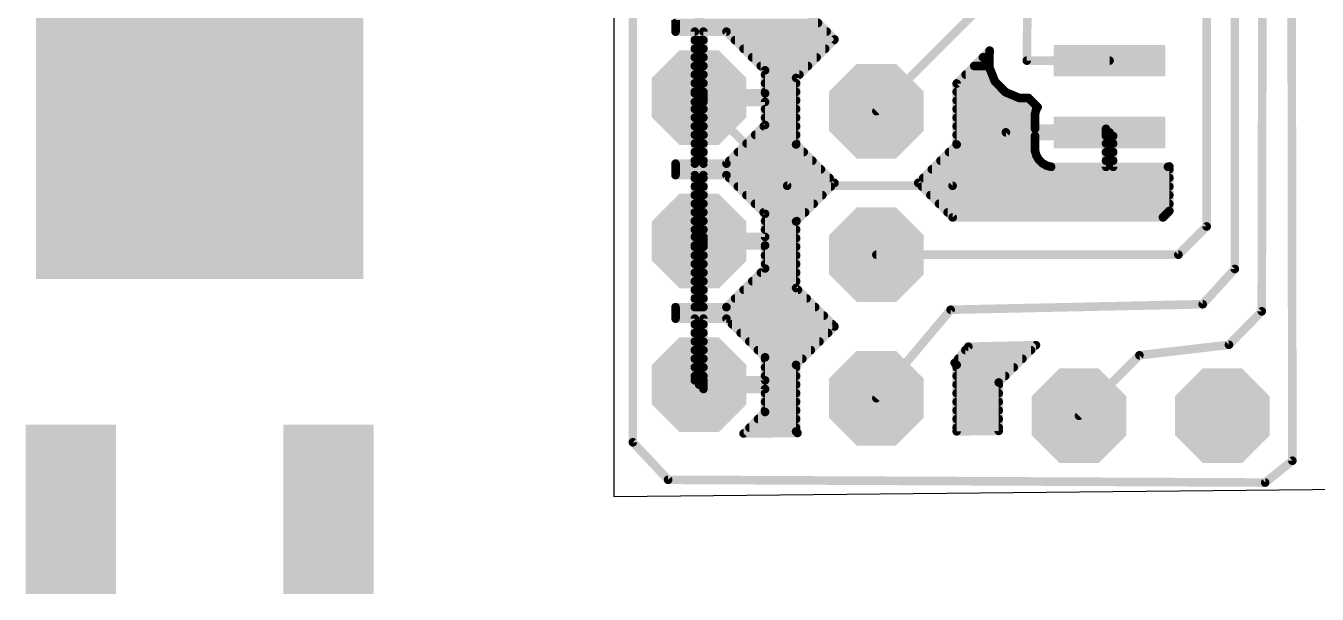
# Model space of a CAD drawing. Extents: x -10.4 to 51.9, y -1.7 to 39.2.
# Drawn here: x -10.42 to 12.46, y -1.73 to 8.33 of the extents above; entities that cross this region are included whole.
import ezdxf

# ---------------------------------------------------------------- set-up
doc = ezdxf.new("R2010")
doc.units = 0
for name, color, linetype in [('1', 14, 'CONTINUOUS'), ('17', 94, 'CONTINUOUS'), ('20', 178, 'CONTINUOUS')]:
    doc.layers.add(name, color=color, linetype=linetype)

# ---------------------------------------------------------------- blocks, each defined once
blk = doc.blocks.new('RECT')
blk.add_solid([(-0.5, -0.5), (0.5, -0.5), (-0.5, 0.5), (0.5, 0.5)])
blk = doc.blocks.new('OCTAGONP')
at = {"const_width": 0.5}
blk.add_lwpolyline([(-0.25, -0.1036), (-0.25, 0.1036), (-0.1036, 0.25), (0.1036, 0.25), (0.25, 0.1036), (0.25, -0.1036), (0.1036, -0.25), (-0.1036, -0.25), (-0.25, -0.1036), (-0.25, 0.1036)], dxfattribs=at)

msp = doc.modelspace()

# ---------------------------------------------------------------- linework, layer by layer
at = {"layer": '1', "const_width": 0.1524}
for points in [[(0.3359, 0.96), (0.3359, 21)], [(11.4769, 3.2778), (11.5, 14.5)], [(12, 13.565), (12.0193, 0.6335)], [(1.51, 7.06), (1.51, 9.6)], [(7.338, 9.6273), (7.3148, 7.715)], [(10.5, 4.78), (10.5, 8.985)], [(11, 4.0279), (11, 9)], [(3.2276, 8.7708), (3.9084, 8.09)], [(4.65, 6.82), (6.5, 8.67)], [(1.0922, 8.2284), (1.0922, 8.4316)], [(1.0922, 8.382), (3.6164, 8.382)], [(1.0922, 8.2296), (3.7688, 8.2296)], [(1.4338, 8.2284), (1.0922, 8.2284)], [(1.4338, 7.1362), (1.4338, 8.2284)], [(1.994, 8.2284), (1.5862, 8.2284)], [(1.5862, 8.2284), (1.5862, 7.1362)], [(2.6784, 7.544), (1.994, 8.2284)], [(1.4338, 8.0772), (1.5862, 8.0772)], [(2.1452, 8.0772), (3.8956, 8.0772)], [(3.9084, 8.09), (3.2276, 7.4092)], [(1.4338, 7.9248), (1.5862, 7.9248)], [(1.4338, 7.7724), (1.5862, 7.7724)], [(2.2976, 7.9248), (3.7432, 7.9248)], [(2.45, 7.7724), (3.5908, 7.7724)], [(6.0724, 7.3085), (6.6565, 7.8926)], [(6.5363, 7.7724), (6.6544, 7.7724)], [(6.6544, 7.7189), (6.6529, 7.5916)], [(6.656, 7.8502), (6.6544, 7.8464)], [(6.6544, 7.8464), (6.6544, 7.7189)], [(6.6565, 7.8926), (6.656, 7.8502)], [(7.3148, 7.715), (8.781, 7.715)], [(1.4338, 7.62), (1.5862, 7.62)], [(2.6024, 7.62), (3.4384, 7.62)], [(2.6784, 7.1362), (2.6784, 7.544)], [(6.3839, 7.62), (6.6532, 7.62)], [(6.6529, 7.5916), (6.6544, 7.5878)], [(6.6544, 7.5878), (6.6544, 7.5836)], [(6.6544, 7.5836), (6.7032, 7.4659)], [(1.4338, 7.4676), (1.5862, 7.4676)], [(1.4338, 7.3152), (1.5862, 7.3152)], [(2.6784, 7.4676), (3.286, 7.4676)], [(2.6784, 7.3152), (3.2276, 7.3152)], [(3.2276, 7.4092), (3.2276, 6.2308)], [(6.0724, 6.2308), (6.0724, 7.3085)], [(6.0791, 7.3152), (6.7807, 7.3152)], [(6.2315, 7.4676), (6.7025, 7.4676)], [(6.7032, 7.4659), (6.7505, 7.3477)], [(6.7505, 7.3477), (6.7534, 7.3447)], [(6.7534, 7.3447), (6.7549, 7.3409)], [(6.7549, 7.3409), (6.845, 7.2509)], [(6.845, 7.2509), (6.934, 7.1597)], [(1.4338, 7.1628), (1.5862, 7.1628)], [(1.5862, 7.1362), (1.4338, 7.1362)], [(1.51, 7.06), (3.07, 5.5)], [(1.51, 4.52), (1.51, 7.06)], [(1.5862, 6.9838), (1.5862, 7.1362)], [(1.5862, 7.1362), (2.6784, 7.1362)], [(2.6784, 7.1628), (3.2276, 7.1628)], [(6.0724, 7.1628), (6.931, 7.1628)], [(6.934, 7.1597), (6.9378, 7.1581)], [(6.9378, 7.1581), (6.9407, 7.1551)], [(6.9407, 7.1551), (7.0583, 7.1064)], [(7.0583, 7.1064), (7.1755, 7.0562)], [(7.1755, 7.0562), (7.1796, 7.0562)], [(7.1796, 7.0562), (7.1834, 7.0546)], [(7.1834, 7.0546), (7.3108, 7.0546)], [(7.3108, 7.0546), (7.3456, 7.0542)], [(7.3456, 7.0542), (7.5066, 6.8932)], [(1.4338, 5.8916), (1.4338, 6.9838)], [(1.4338, 6.9838), (1.5862, 6.9838)], [(1.4338, 6.858), (1.5862, 6.858)], [(1.5862, 7.0104), (3.2276, 7.0104)], [(1.5862, 6.9838), (1.5862, 5.8916)], [(2.6784, 6.9838), (1.5862, 6.9838)], [(2.6784, 6.576), (2.6784, 6.9838)], [(2.6784, 6.858), (3.2276, 6.858)], [(6.0724, 7.0104), (7.3894, 7.0104)], [(6.0724, 6.858), (7.4863, 6.858)], [(7.4827, 6.8519), (7.4602, 6.7679)], [(7.5066, 6.8932), (7.4827, 6.8519)], [(1.4338, 6.7056), (1.5862, 6.7056)], [(1.994, 5.8916), (2.6784, 6.576)], [(2.6784, 6.7056), (3.2276, 6.7056)], [(6.0724, 6.7056), (7.4602, 6.7056)], [(7.4602, 6.7679), (7.4602, 6.5085)], [(1.4338, 6.5532), (1.5862, 6.5532)], [(1.4338, 6.4008), (1.5862, 6.4008)], [(2.5032, 6.4008), (3.2276, 6.4008)], [(2.6556, 6.5532), (3.2276, 6.5532)], [(6, 5.5), (6.945, 6.445)], [(6.0724, 6.5532), (7.4602, 6.5532)], [(6.0724, 6.4008), (8.7175, 6.4008)], [(6.945, 6.445), (8.781, 6.445)], [(7.4602, 6.5085), (8.7175, 6.5085)], [(8.7175, 6.3815), (7.4602, 6.3815)], [(7.4602, 6.3815), (7.4602, 6.1221)], [(8.7175, 6.5085), (8.7175, 6.3815)], [(8.7175, 5.8354), (8.7175, 6.3815)], [(8.7175, 6.3815), (8.8445, 6.3815)], [(8.8445, 6.3815), (8.8445, 5.8354)], [(1.4338, 6.2484), (1.5862, 6.2484)], [(2.3508, 6.2484), (3.2276, 6.2484)], [(3.2276, 6.2308), (3.9084, 5.55)], [(5.3916, 5.55), (6.0724, 6.2308)], [(6.0724, 6.2484), (7.4602, 6.2484)], [(7.4602, 6.1221), (7.4827, 6.0381)], [(8.7175, 6.2484), (8.8445, 6.2484)], [(1.0922, 5.6884), (1.0922, 5.8916)], [(1.0922, 5.8916), (1.4338, 5.8916)], [(1.4338, 6.096), (1.5862, 6.096)], [(1.4338, 5.9436), (1.5862, 5.9436)], [(1.5862, 5.8916), (1.994, 5.8916)], [(2.046, 5.9436), (3.5148, 5.9436)], [(2.1984, 6.096), (3.3624, 6.096)], [(5.7852, 5.9436), (7.5454, 5.9436)], [(5.9376, 6.096), (7.4672, 6.096)], [(7.4827, 6.0381), (7.5262, 5.9629)], [(7.5262, 5.9629), (7.5877, 5.9014)], [(7.5877, 5.9014), (7.6629, 5.8579)], [(8.7175, 6.096), (8.8445, 6.096)], [(8.7175, 5.9436), (8.8445, 5.9436)], [(1.0922, 5.7912), (3.6672, 5.7912)], [(1.4338, 5.6884), (1.0922, 5.6884)], [(1.4338, 4.5962), (1.4338, 5.6884)], [(1.994, 5.6884), (1.5862, 5.6884)], [(1.5862, 5.6884), (1.5862, 4.5962)], [(2.6784, 5.004), (1.994, 5.6884)], [(5.6328, 5.7912), (9.8396, 5.7912)], [(7.6629, 5.8579), (7.7469, 5.8354)], [(7.7469, 5.8354), (8.7175, 5.8354)], [(8.8445, 5.8354), (9.8151, 5.8354)], [(9.8151, 5.8354), (9.8396, 5.842)], [(9.8396, 5.842), (9.8396, 5.0535)], [(1.4338, 5.6388), (1.5862, 5.6388)], [(1.4338, 5.4864), (1.5862, 5.4864)], [(2.0436, 5.6388), (3.8196, 5.6388)], [(2.196, 5.4864), (3.8448, 5.4864)], [(3.07, 5.5), (6, 5.5)], [(3.9084, 5.55), (3.2276, 4.8692)], [(6.0012, 4.9404), (5.3916, 5.55)], [(5.4552, 5.4864), (9.8396, 5.4864)], [(5.4804, 5.6388), (9.8396, 5.6388)], [(1.4338, 5.334), (1.5862, 5.334)], [(2.3484, 5.334), (3.6924, 5.334)], [(5.6076, 5.334), (9.8396, 5.334)], [(1.4338, 5.1816), (1.5862, 5.1816)], [(1.4338, 5.0292), (1.5862, 5.0292)], [(2.5008, 5.1816), (3.54, 5.1816)], [(2.6532, 5.0292), (3.3876, 5.0292)], [(2.6784, 4.5962), (2.6784, 5.004)], [(5.76, 5.1816), (9.8396, 5.1816)], [(5.9124, 5.0292), (9.8153, 5.0292)], [(9.8396, 5.0535), (9.7265, 4.9404)], [(1.4338, 4.8768), (1.5862, 4.8768)], [(2.6784, 4.8768), (3.2352, 4.8768)], [(3.2276, 4.8692), (3.2276, 3.6908)], [(9.7265, 4.9404), (6.0012, 4.9404)], [(10, 4.28), (10.5, 4.78)], [(1.4338, 4.7244), (1.5862, 4.7244)], [(1.5862, 4.5962), (1.4338, 4.5962)], [(1.51, 4.52), (1.51, 1.98)], [(1.5862, 4.4438), (1.5862, 4.5962)], [(1.5862, 4.5962), (2.6784, 4.5962)], [(1.5862, 4.572), (3.2276, 4.572)], [(2.6784, 4.7244), (3.2276, 4.7244)], [(1.4338, 3.3516), (1.4338, 4.4438)], [(1.4338, 4.4438), (1.5862, 4.4438)], [(1.4338, 4.4196), (1.5862, 4.4196)], [(1.5862, 4.4438), (1.5862, 3.3516)], [(2.6784, 4.4438), (1.5862, 4.4438)], [(2.6784, 4.036), (2.6784, 4.4438)], [(2.6784, 4.4196), (3.2276, 4.4196)], [(4.65, 4.28), (10, 4.28)], [(1.4338, 4.2672), (1.5862, 4.2672)], [(1.4338, 4.1148), (1.5862, 4.1148)], [(2.6784, 4.2672), (3.2276, 4.2672)], [(2.6784, 4.1148), (3.2276, 4.1148)], [(1.4338, 3.9624), (1.5862, 3.9624)], [(1.994, 3.3516), (2.6784, 4.036)], [(2.6048, 3.9624), (3.2276, 3.9624)], [(10.4305, 3.4029), (11, 4.0279)], [(1.4338, 3.81), (1.5862, 3.81)], [(1.4338, 3.6576), (1.5862, 3.6576)], [(2.3, 3.6576), (3.2608, 3.6576)], [(2.4524, 3.81), (3.2276, 3.81)], [(3.2276, 3.6908), (3.9084, 3.01)], [(1.4338, 3.5052), (1.5862, 3.5052)], [(2.1476, 3.5052), (3.4132, 3.5052)], [(5.9656, 3.3056), (10.4305, 3.4029)], [(1.0922, 3.1484), (1.0922, 3.3516)], [(1.0922, 3.3516), (1.4338, 3.3516)], [(1.0922, 3.2004), (3.718, 3.2004)], [(1.4338, 3.1484), (1.0922, 3.1484)], [(1.4338, 3.3528), (1.5862, 3.3528)], [(1.4338, 2.0562), (1.4338, 3.1484)], [(1.5862, 3.3516), (1.994, 3.3516)], [(1.994, 3.1484), (1.5862, 3.1484)], [(1.5862, 3.1484), (1.5862, 2.0562)], [(2.6784, 2.464), (1.994, 3.1484)], [(1.9952, 3.3528), (3.5656, 3.3528)], [(4.65, 1.74), (5.9656, 3.3056)], [(10.8958, 2.6852), (11.4769, 3.2778)], [(1.4338, 3.048), (1.5862, 3.048)], [(2.0944, 3.048), (3.8704, 3.048)], [(3.9084, 3.01), (3.2276, 2.3292)], [(1.4338, 2.8956), (1.5862, 2.8956)], [(1.4338, 2.7432), (1.5862, 2.7432)], [(2.2468, 2.8956), (3.794, 2.8956)], [(2.3992, 2.7432), (3.6416, 2.7432)], [(6.2788, 2.6519), (7.4764, 2.678)], [(7.4764, 2.678), (6.8176, 2.0192)], [(9.31, 2.5), (10.8958, 2.6852)], [(1.4338, 2.5908), (1.5862, 2.5908)], [(2.5516, 2.5908), (3.4892, 2.5908)], [(2.6784, 2.0562), (2.6784, 2.464)], [(6.0372, 2.3643), (6.2788, 2.6519)], [(6.2275, 2.5908), (7.3892, 2.5908)], [(8.24, 1.43), (9.31, 2.5)], [(1.4338, 2.4384), (1.5862, 2.4384)], [(1.4338, 2.286), (1.5862, 2.286)], [(2.6784, 2.4384), (3.3368, 2.4384)], [(2.6784, 2.286), (3.2276, 2.286)], [(3.2276, 2.3292), (3.2276, 1.1508)], [(6.0724, 2.3292), (6.0372, 2.3643)], [(6.0724, 1.1537), (6.0724, 2.3292)], [(6.0724, 2.286), (7.0844, 2.286)], [(6.0994, 2.4384), (7.2368, 2.4384)], [(1.4338, 2.1336), (1.5862, 2.1336)], [(1.5862, 2.0562), (1.4338, 2.0562)], [(1.5862, 1.9038), (1.5862, 2.0562)], [(1.5862, 2.0562), (2.6784, 2.0562)], [(2.6784, 2.1336), (3.2276, 2.1336)], [(6.0724, 2.1336), (6.932, 2.1336)], [(6.8176, 2.0192), (6.8176, 1.1613)], [(1.5862, 1.9812), (3.2276, 1.9812)], [(2.6784, 1.9038), (1.5862, 1.9038)], [(2.6784, 1.496), (2.6784, 1.9038)], [(2.6784, 1.8288), (3.2276, 1.8288)], [(6.0724, 1.9812), (6.8176, 1.9812)], [(6.0724, 1.8288), (6.8176, 1.8288)], [(2.6784, 1.6764), (3.2276, 1.6764)], [(6.0724, 1.6764), (6.8176, 1.6764)], [(2.2979, 1.1155), (2.6784, 1.496)], [(2.554, 1.3716), (3.2276, 1.3716)], [(2.6784, 1.524), (3.2276, 1.524)], [(6.0724, 1.524), (6.8176, 1.524)], [(6.0724, 1.3716), (6.8176, 1.3716)], [(3.2532, 1.1252), (2.2979, 1.1155)], [(2.4016, 1.2192), (3.2276, 1.2192)], [(3.2276, 1.1508), (3.2532, 1.1252)], [(6.0724, 1.2192), (6.8176, 1.2192)], [(6.8176, 1.1613), (6.0724, 1.1537)], [(0.9609, 0.2959), (0.3359, 0.96)], [(12.0193, 0.6335), (11.5375, 0.247)], [(11.5375, 0.247), (0.9609, 0.2959)]]:
    msp.add_lwpolyline(points, dxfattribs=at)
at = {"layer": '1', "const_width": 0.0762}
for points in [[(1.0922, 8.4201, 1), (1.0922, 8.3439)], [(1.0922, 8.2677, 1), (1.0922, 8.1915)], [(1.0922, 8.2665, 1), (1.0922, 8.1903)], [(1.0541, 8.2284, 1), (1.1303, 8.2284)], [(1.4719, 8.2284, 1), (1.3957, 8.2284)], [(1.4338, 8.1903, 1), (1.4338, 8.2665)], [(1.5862, 8.2665, 1), (1.5862, 8.1903)], [(1.6243, 8.2284, 1), (1.5481, 8.2284)], [(2.0209, 8.2553, 1), (1.967, 8.2015)], [(1.994, 8.1903, 1), (1.994, 8.2665)], [(3.6164, 8.3439, 1), (3.6164, 8.4201)], [(3.7688, 8.1915, 1), (3.7688, 8.2677)], [(1.4338, 8.1153, 1), (1.4338, 8.0391)], [(1.5862, 8.0391, 1), (1.5862, 8.1153)], [(2.1452, 8.1153, 1), (2.1452, 8.0391)], [(3.9354, 8.0631, 1), (3.8815, 8.1169)], [(3.8815, 8.0631, 1), (3.9354, 8.1169)], [(3.8956, 8.0391, 1), (3.8956, 8.1153)], [(1.4338, 7.9629, 1), (1.4338, 7.8867)], [(1.4338, 7.8105, 1), (1.4338, 7.7343)], [(1.5862, 7.8867, 1), (1.5862, 7.9629)], [(1.5862, 7.7343, 1), (1.5862, 7.8105)], [(2.2976, 7.9629, 1), (2.2976, 7.8867)], [(2.45, 7.8105, 1), (2.45, 7.7343)], [(3.5908, 7.7343, 1), (3.5908, 7.8105)], [(3.7432, 7.8867, 1), (3.7432, 7.9629)], [(6.5363, 7.8105, 1), (6.5363, 7.7343)], [(6.6925, 7.8464, 1), (6.6163, 7.8464)], [(6.6192, 7.861, 1), (6.6896, 7.8318)], [(6.6925, 7.7185, 1), (6.6163, 7.7194)], [(6.6179, 7.8507, 1), (6.6941, 7.8497)], [(6.6946, 7.8921, 1), (6.6184, 7.893)], [(6.6912, 7.8356, 1), (6.6208, 7.8648)], [(6.6835, 7.8656, 1), (6.6296, 7.9195)], [(6.6544, 7.7343, 1), (6.6544, 7.8105)], [(7.3148, 7.7531, 1), (7.3148, 7.6769)], [(8.781, 7.6769, 1), (8.781, 7.7531)], [(1.4338, 7.6581, 1), (1.4338, 7.5819)], [(1.5862, 7.5819, 1), (1.5862, 7.6581)], [(2.6024, 7.6581, 1), (2.6024, 7.5819)], [(2.7165, 7.544, 1), (2.6403, 7.544)], [(2.6515, 7.517, 1), (2.7053, 7.5709)], [(3.4384, 7.5819, 1), (3.4384, 7.6581)], [(6.3839, 7.6581, 1), (6.3839, 7.5819)], [(6.6882, 7.6058, 1), (6.6175, 7.5775)], [(6.6148, 7.5921, 1), (6.691, 7.5912)], [(6.6163, 7.7189, 1), (6.6925, 7.7189)], [(6.6925, 7.5878, 1), (6.6163, 7.5878)], [(6.6896, 7.5982, 1), (6.6192, 7.5691)], [(6.6163, 7.5836, 1), (6.6925, 7.5836)], [(6.619, 7.5736, 1), (6.6898, 7.6019)], [(6.6532, 7.5819, 1), (6.6532, 7.6581)], [(7.2767, 7.7155, 1), (7.3529, 7.7145)], [(1.4338, 7.5057, 1), (1.4338, 7.4295)], [(1.4338, 7.3533, 1), (1.4338, 7.2771)], [(1.5862, 7.4295, 1), (1.5862, 7.5057)], [(1.5862, 7.2771, 1), (1.5862, 7.3533)], [(2.6784, 7.5057, 1), (2.6784, 7.4295)], [(2.6784, 7.3533, 1), (2.6784, 7.2771)], [(3.2657, 7.4092, 1), (3.1895, 7.4092)], [(3.2007, 7.4361, 1), (3.2545, 7.3822)], [(3.2276, 7.2771, 1), (3.2276, 7.3533)], [(3.286, 7.4295, 1), (3.286, 7.5057)], [(6.1105, 7.3085, 1), (6.0343, 7.3085)], [(6.0455, 7.3354, 1), (6.0993, 7.2815)], [(6.0791, 7.3533, 1), (6.0791, 7.2771)], [(6.2315, 7.5057, 1), (6.2315, 7.4295)], [(6.7385, 7.4801, 1), (6.6678, 7.4518)], [(6.668, 7.4513, 1), (6.7384, 7.4805)], [(6.7025, 7.4295, 1), (6.7025, 7.5057)], [(6.7777, 7.3743, 1), (6.7232, 7.3211)], [(6.7151, 7.3336, 1), (6.7858, 7.3619)], [(6.7886, 7.3593, 1), (6.7182, 7.3302)], [(6.7819, 7.3679, 1), (6.728, 7.314)], [(6.7197, 7.3263, 1), (6.7901, 7.3555)], [(6.7261, 7.3181, 1), (6.7806, 7.3714)], [(6.7807, 7.2771, 1), (6.7807, 7.3533)], [(6.8722, 7.2775, 1), (6.8177, 7.2243)], [(1.4338, 7.2009, 1), (1.4338, 7.1247)], [(1.4338, 7.1743, 1), (1.4338, 7.0981)], [(1.3957, 7.1362, 1), (1.4719, 7.1362)], [(1.5481, 7.06, 1), (1.4719, 7.06)], [(1.4719, 7.06, 1), (1.5481, 7.06)], [(1.5369, 7.0869, 1), (1.4831, 7.0331)], [(1.6243, 7.1362, 1), (1.5481, 7.1362)], [(1.5862, 7.1743, 1), (1.5862, 7.0981)], [(1.5481, 7.1362, 1), (1.6243, 7.1362)], [(1.5862, 7.1247, 1), (1.5862, 7.2009)], [(1.5862, 7.0981, 1), (1.5862, 7.1743)], [(2.6784, 7.2009, 1), (2.6784, 7.1247)], [(2.6403, 7.1362, 1), (2.7165, 7.1362)], [(2.6784, 7.0981, 1), (2.6784, 7.1743)], [(3.2276, 7.1247, 1), (3.2276, 7.2009)], [(6.0724, 7.2009, 1), (6.0724, 7.1247)], [(6.818, 7.224, 1), (6.8719, 7.2778)], [(6.949, 7.1947, 1), (6.919, 7.1247)], [(6.9647, 7.185, 1), (6.9108, 7.1311)], [(6.9553, 7.1903, 1), (6.9261, 7.1199)], [(6.9067, 7.1331, 1), (6.9612, 7.1863)], [(6.9138, 7.1282, 1), (6.9677, 7.1821)], [(6.9228, 7.123, 1), (6.9528, 7.1931)], [(6.931, 7.1247, 1), (6.931, 7.2009)], [(7.0733, 7.1414, 1), (7.0433, 7.0714)], [(7.0437, 7.0712, 1), (7.0729, 7.1416)], [(7.1759, 7.0943, 1), (7.175, 7.0181)], [(7.1942, 7.0914, 1), (7.165, 7.021)], [(7.1834, 7.0927, 1), (7.1834, 7.0165)], [(7.1605, 7.0212, 1), (7.1905, 7.0913)], [(7.1689, 7.0194, 1), (7.198, 7.0898)], [(7.1792, 7.0181, 1), (7.1801, 7.0943)], [(7.3113, 7.0927, 1), (7.3104, 7.0165)], [(7.3726, 7.0811, 1), (7.3187, 7.0272)], [(7.3108, 7.0165, 1), (7.3108, 7.0927)], [(7.3452, 7.0161, 1), (7.3461, 7.0923)], [(1.4719, 6.9838, 1), (1.3957, 6.9838)], [(1.4338, 7.0219, 1), (1.4338, 6.9457)], [(1.4338, 6.8961, 1), (1.4338, 6.8199)], [(1.5862, 7.0485, 1), (1.5862, 6.9723)], [(1.6243, 6.9838, 1), (1.5481, 6.9838)], [(1.5862, 7.0219, 1), (1.5862, 6.9457)], [(1.5481, 6.9838, 1), (1.6243, 6.9838)], [(1.5862, 6.9457, 1), (1.5862, 7.0219)], [(1.5862, 6.8199, 1), (1.5862, 6.8961)], [(2.7165, 6.9838, 1), (2.6403, 6.9838)], [(2.6784, 6.8961, 1), (2.6784, 6.8199)], [(2.6784, 6.9457, 1), (2.6784, 7.0219)], [(3.2276, 6.9723, 1), (3.2276, 7.0485)], [(3.2276, 6.8199, 1), (3.2276, 6.8961)], [(4.6231, 6.8469, 1), (4.6769, 6.7931)], [(6.0724, 7.0485, 1), (6.0724, 6.9723)], [(6.0724, 6.8961, 1), (6.0724, 6.8199)], [(7.3894, 6.9723, 1), (7.3894, 7.0485)], [(7.4497, 6.8709, 1), (7.5157, 6.8328)], [(7.5195, 6.842, 1), (7.4459, 6.8617)], [(7.5396, 6.8742, 1), (7.4736, 6.9123)], [(7.4796, 6.8663, 1), (7.5335, 6.9202)], [(7.4863, 6.8199, 1), (7.4863, 6.8961)], [(1.4338, 6.7437, 1), (1.4338, 6.6675)], [(1.5862, 6.6675, 1), (1.5862, 6.7437)], [(2.6784, 6.7437, 1), (2.6784, 6.6675)], [(2.7053, 6.5491, 1), (2.6515, 6.603)], [(3.2276, 6.6675, 1), (3.2276, 6.7437)], [(6.0724, 6.7437, 1), (6.0724, 6.6675)], [(7.4983, 6.7679, 1), (7.4221, 6.7679)], [(7.4234, 6.7777, 1), (7.497, 6.758)], [(7.4602, 6.6675, 1), (7.4602, 6.7437)], [(1.4338, 6.5913, 1), (1.4338, 6.5151)], [(1.4338, 6.4389, 1), (1.4338, 6.3627)], [(1.5862, 6.5151, 1), (1.5862, 6.5913)], [(1.5862, 6.3627, 1), (1.5862, 6.4389)], [(2.5032, 6.4389, 1), (2.5032, 6.3627)], [(2.6556, 6.5913, 1), (2.6556, 6.5151)], [(2.6403, 6.576, 1), (2.7165, 6.576)], [(3.2276, 6.5151, 1), (3.2276, 6.5913)], [(3.2276, 6.3627, 1), (3.2276, 6.4389)], [(6.0724, 6.5913, 1), (6.0724, 6.5151)], [(6.0724, 6.4389, 1), (6.0724, 6.3627)], [(6.945, 6.4831, 1), (6.945, 6.4069)], [(6.9719, 6.4181, 1), (6.9181, 6.4719)], [(7.4602, 6.5466, 1), (7.4602, 6.4704)], [(7.4221, 6.5085, 1), (7.4983, 6.5085)], [(7.4602, 6.4196, 1), (7.4602, 6.3434)], [(7.4983, 6.3815, 1), (7.4221, 6.3815)], [(7.4602, 6.5151, 1), (7.4602, 6.5913)], [(8.7556, 6.5085, 1), (8.6794, 6.5085)], [(8.7556, 6.3815, 1), (8.6794, 6.3815)], [(8.7175, 6.4196, 1), (8.7175, 6.3434)], [(8.6794, 6.3815, 1), (8.7556, 6.3815)], [(8.7175, 6.4704, 1), (8.7175, 6.5466)], [(8.7175, 6.3627, 1), (8.7175, 6.4389)], [(8.7175, 6.3434, 1), (8.7175, 6.4196)], [(8.781, 6.4069, 1), (8.781, 6.4831)], [(8.8826, 6.3815, 1), (8.8064, 6.3815)], [(8.8445, 6.3434, 1), (8.8445, 6.4196)], [(1.4338, 6.2865, 1), (1.4338, 6.2103)], [(1.5862, 6.2103, 1), (1.5862, 6.2865)], [(2.3508, 6.2865, 1), (2.3508, 6.2103)], [(3.2545, 6.2578, 1), (3.2007, 6.2039)], [(3.1895, 6.2308, 1), (3.2657, 6.2308)], [(3.2276, 6.2103, 1), (3.2276, 6.2865)], [(6.0724, 6.2865, 1), (6.0724, 6.2103)], [(6.0343, 6.2308, 1), (6.1105, 6.2308)], [(6.0993, 6.2039, 1), (6.0455, 6.2578)], [(7.497, 6.132, 1), (7.4234, 6.1123)], [(7.4602, 6.2103, 1), (7.4602, 6.2865)], [(8.7175, 6.2865, 1), (8.7175, 6.2103)], [(8.8445, 6.2103, 1), (8.8445, 6.2865)], [(1.1303, 5.8916, 1), (1.0541, 5.8916)], [(1.0922, 5.9297, 1), (1.0922, 5.8535)], [(1.4338, 6.1341, 1), (1.4338, 6.0579)], [(1.4338, 5.9817, 1), (1.4338, 5.9055)], [(1.4338, 5.8535, 1), (1.4338, 5.9297)], [(1.5862, 5.9297, 1), (1.5862, 5.8535)], [(1.5862, 6.0579, 1), (1.5862, 6.1341)], [(1.5862, 5.9055, 1), (1.5862, 5.9817)], [(1.967, 5.9185, 1), (2.0209, 5.8647)], [(1.994, 5.8535, 1), (1.994, 5.9297)], [(2.046, 5.9817, 1), (2.046, 5.9055)], [(2.1984, 6.1341, 1), (2.1984, 6.0579)], [(3.3624, 6.0579, 1), (3.3624, 6.1341)], [(3.5148, 5.9055, 1), (3.5148, 5.9817)], [(5.7852, 5.9817, 1), (5.7852, 5.9055)], [(5.9376, 6.1341, 1), (5.9376, 6.0579)], [(7.4221, 6.1221, 1), (7.4983, 6.1221)], [(7.5157, 6.0572, 1), (7.4497, 6.0191)], [(7.4459, 6.0283, 1), (7.5195, 6.048)], [(7.4672, 6.0579, 1), (7.4672, 6.1341)], [(7.5531, 5.9898, 1), (7.4992, 5.9359)], [(7.4932, 5.9438, 1), (7.5592, 5.9819)], [(7.5454, 5.9055, 1), (7.5454, 5.9817)], [(7.6067, 5.9344, 1), (7.5686, 5.8684)], [(7.5607, 5.8744, 1), (7.6146, 5.9283)], [(8.7175, 6.1341, 1), (8.7175, 6.0579)], [(8.7175, 5.9817, 1), (8.7175, 5.9055)], [(8.8445, 6.0579, 1), (8.8445, 6.1341)], [(8.8445, 5.9055, 1), (8.8445, 5.9817)], [(1.0922, 5.8293, 1), (1.0922, 5.7531)], [(1.0922, 5.7265, 1), (1.0922, 5.6503)], [(1.0541, 5.6884, 1), (1.1303, 5.6884)], [(1.3957, 5.8916, 1), (1.4719, 5.8916)], [(1.4719, 5.6884, 1), (1.3957, 5.6884)], [(1.4338, 5.6503, 1), (1.4338, 5.7265)], [(1.5481, 5.8916, 1), (1.6243, 5.8916)], [(1.5862, 5.7265, 1), (1.5862, 5.6503)], [(1.6243, 5.6884, 1), (1.5481, 5.6884)], [(2.0209, 5.7153, 1), (1.967, 5.6615)], [(1.994, 5.6503, 1), (1.994, 5.7265)], [(3.6672, 5.7531, 1), (3.6672, 5.8293)], [(5.6328, 5.8293, 1), (5.6328, 5.7531)], [(7.6728, 5.8947, 1), (7.6531, 5.8211)], [(7.6439, 5.8249, 1), (7.682, 5.8909)], [(7.7469, 5.8735, 1), (7.7469, 5.7973)], [(7.7371, 5.7986, 1), (7.7568, 5.8722)], [(8.6794, 5.8354, 1), (8.7556, 5.8354)], [(8.7175, 5.7973, 1), (8.7175, 5.8735)], [(8.8445, 5.8735, 1), (8.8445, 5.7973)], [(8.8064, 5.8354, 1), (8.8826, 5.8354)], [(9.8052, 5.8722, 1), (9.8249, 5.7986)], [(9.8777, 5.842, 1), (9.8015, 5.842)], [(9.8151, 5.7973, 1), (9.8151, 5.8735)], [(9.8495, 5.8052, 1), (9.8297, 5.8788)], [(9.8396, 5.7531, 1), (9.8396, 5.8293)], [(1.4338, 5.6769, 1), (1.4338, 5.6007)], [(1.4338, 5.5245, 1), (1.4338, 5.4483)], [(1.5862, 5.6007, 1), (1.5862, 5.6769)], [(1.5862, 5.4483, 1), (1.5862, 5.5245)], [(2.0436, 5.6769, 1), (2.0436, 5.6007)], [(2.196, 5.5245, 1), (2.196, 5.4483)], [(3.07, 5.5381, 1), (3.07, 5.4619)], [(3.0431, 5.4731, 1), (3.0969, 5.5269)], [(3.8196, 5.6007, 1), (3.8196, 5.6769)], [(3.8448, 5.4483, 1), (3.8448, 5.5245)], [(3.9354, 5.5231, 1), (3.8815, 5.5769)], [(3.8815, 5.5231, 1), (3.9354, 5.5769)], [(5.4185, 5.5769, 1), (5.3646, 5.5231)], [(5.3646, 5.5769, 1), (5.4185, 5.5231)], [(5.4552, 5.5245, 1), (5.4552, 5.4483)], [(5.4804, 5.6769, 1), (5.4804, 5.6007)], [(5.9731, 5.5269, 1), (6.0269, 5.4731)], [(6, 5.4619, 1), (6, 5.5381)], [(9.8396, 5.6007, 1), (9.8396, 5.6769)], [(9.8396, 5.4483, 1), (9.8396, 5.5245)], [(1.4338, 5.3721, 1), (1.4338, 5.2959)], [(1.5862, 5.2959, 1), (1.5862, 5.3721)], [(2.3484, 5.3721, 1), (2.3484, 5.2959)], [(3.6924, 5.2959, 1), (3.6924, 5.3721)], [(5.6076, 5.3721, 1), (5.6076, 5.2959)], [(9.8396, 5.2959, 1), (9.8396, 5.3721)], [(1.4338, 5.2197, 1), (1.4338, 5.1435)], [(1.4338, 5.0673, 1), (1.4338, 4.9911)], [(1.5862, 5.1435, 1), (1.5862, 5.2197)], [(1.5862, 4.9911, 1), (1.5862, 5.0673)], [(2.5008, 5.2197, 1), (2.5008, 5.1435)], [(2.6532, 5.0673, 1), (2.6532, 4.9911)], [(2.7165, 5.004, 1), (2.6403, 5.004)], [(2.6515, 4.977, 1), (2.7053, 5.0309)], [(3.3876, 4.9911, 1), (3.3876, 5.0673)], [(3.54, 5.1435, 1), (3.54, 5.2197)], [(5.76, 5.2197, 1), (5.76, 5.1435)], [(5.9124, 5.0673, 1), (5.9124, 4.9911)], [(9.8015, 5.0535, 1), (9.8777, 5.0535)], [(9.8665, 5.0266, 1), (9.8127, 5.0805)], [(9.8153, 4.9911, 1), (9.8153, 5.0673)], [(9.8396, 5.1435, 1), (9.8396, 5.2197)], [(1.4338, 4.9149, 1), (1.4338, 4.8387)], [(1.5862, 4.8387, 1), (1.5862, 4.9149)], [(2.6784, 4.9149, 1), (2.6784, 4.8387)], [(3.2657, 4.8692, 1), (3.1895, 4.8692)], [(3.2007, 4.8961, 1), (3.2545, 4.8422)], [(3.2352, 4.8387, 1), (3.2352, 4.9149)], [(6.0012, 4.9785, 1), (6.0012, 4.9023)], [(5.9742, 4.9135, 1), (6.0281, 4.9673)], [(9.6995, 4.9673, 1), (9.7534, 4.9135)], [(9.7265, 4.9023, 1), (9.7265, 4.9785)], [(10.4619, 4.78, 1), (10.5381, 4.78)], [(10.5269, 4.7531, 1), (10.4731, 4.8069)], [(1.4338, 4.7625, 1), (1.4338, 4.6863)], [(1.4338, 4.6343, 1), (1.4338, 4.5581)], [(1.3957, 4.5962, 1), (1.4719, 4.5962)], [(1.5481, 4.52, 1), (1.4719, 4.52)], [(1.6243, 4.5962, 1), (1.5481, 4.5962)], [(1.5862, 4.6343, 1), (1.5862, 4.5581)], [(1.5862, 4.6101, 1), (1.5862, 4.5339)], [(1.5481, 4.5962, 1), (1.6243, 4.5962)], [(1.5862, 4.6863, 1), (1.5862, 4.7625)], [(1.5862, 4.5581, 1), (1.5862, 4.6343)], [(2.6784, 4.7625, 1), (2.6784, 4.6863)], [(2.6403, 4.5962, 1), (2.7165, 4.5962)], [(2.6784, 4.5581, 1), (2.6784, 4.6343)], [(3.2276, 4.6863, 1), (3.2276, 4.7625)], [(3.2276, 4.5339, 1), (3.2276, 4.6101)], [(1.4719, 4.4438, 1), (1.3957, 4.4438)], [(1.4338, 4.4819, 1), (1.4338, 4.4057)], [(1.4338, 4.4577, 1), (1.4338, 4.3815)], [(1.4719, 4.52, 1), (1.5481, 4.52)], [(1.6243, 4.4438, 1), (1.5481, 4.4438)], [(1.5862, 4.4819, 1), (1.5862, 4.4057)], [(1.5481, 4.4438, 1), (1.6243, 4.4438)], [(1.5862, 4.4057, 1), (1.5862, 4.4819)], [(1.5862, 4.3815, 1), (1.5862, 4.4577)], [(2.7165, 4.4438, 1), (2.6403, 4.4438)], [(2.6784, 4.4577, 1), (2.6784, 4.3815)], [(2.6784, 4.4057, 1), (2.6784, 4.4819)], [(3.2276, 4.3815, 1), (3.2276, 4.4577)], [(4.65, 4.3181, 1), (4.65, 4.2419)], [(10, 4.2419, 1), (10, 4.3181)], [(1.4338, 4.3053, 1), (1.4338, 4.2291)], [(1.4338, 4.1529, 1), (1.4338, 4.0767)], [(1.5862, 4.2291, 1), (1.5862, 4.3053)], [(1.5862, 4.0767, 1), (1.5862, 4.1529)], [(2.6784, 4.3053, 1), (2.6784, 4.2291)], [(2.6784, 4.1529, 1), (2.6784, 4.0767)], [(3.2276, 4.2291, 1), (3.2276, 4.3053)], [(3.2276, 4.0767, 1), (3.2276, 4.1529)], [(9.9731, 4.3069, 1), (10.0269, 4.2531)], [(1.4338, 4.0005, 1), (1.4338, 3.9243)], [(1.5862, 3.9243, 1), (1.5862, 4.0005)], [(2.6048, 4.0005, 1), (2.6048, 3.9243)], [(2.6403, 4.036, 1), (2.7165, 4.036)], [(2.7053, 4.0091, 1), (2.6515, 4.063)], [(3.2276, 3.9243, 1), (3.2276, 4.0005)], [(10.9619, 4.0279, 1), (11.0381, 4.0279)], [(11.0282, 4.0022, 1), (10.9718, 4.0536)], [(1.4338, 3.8481, 1), (1.4338, 3.7719)], [(1.4338, 3.6957, 1), (1.4338, 3.6195)], [(1.5862, 3.7719, 1), (1.5862, 3.8481)], [(1.5862, 3.6195, 1), (1.5862, 3.6957)], [(2.3, 3.6957, 1), (2.3, 3.6195)], [(2.4524, 3.8481, 1), (2.4524, 3.7719)], [(3.2545, 3.7178, 1), (3.2007, 3.6639)], [(3.1895, 3.6908, 1), (3.2657, 3.6908)], [(3.2276, 3.7719, 1), (3.2276, 3.8481)], [(3.2608, 3.6195, 1), (3.2608, 3.6957)], [(1.4338, 3.5433, 1), (1.4338, 3.4671)], [(1.5862, 3.4671, 1), (1.5862, 3.5433)], [(2.1476, 3.5433, 1), (2.1476, 3.4671)], [(3.4132, 3.4671, 1), (3.4132, 3.5433)], [(10.4024, 3.4285, 1), (10.4587, 3.3772)], [(10.4314, 3.3648, 1), (10.4297, 3.441)], [(1.1303, 3.3516, 1), (1.0541, 3.3516)], [(1.0922, 3.3897, 1), (1.0922, 3.3135)], [(1.0922, 3.2385, 1), (1.0922, 3.1623)], [(1.0922, 3.1865, 1), (1.0922, 3.1103)], [(1.4338, 3.3909, 1), (1.4338, 3.3147)], [(1.3957, 3.3516, 1), (1.4719, 3.3516)], [(1.4719, 3.1484, 1), (1.3957, 3.1484)], [(1.4338, 3.3135, 1), (1.4338, 3.3897)], [(1.4338, 3.1103, 1), (1.4338, 3.1865)], [(1.5862, 3.3897, 1), (1.5862, 3.3135)], [(1.5481, 3.3516, 1), (1.6243, 3.3516)], [(1.5862, 3.1865, 1), (1.5862, 3.1103)], [(1.6243, 3.1484, 1), (1.5481, 3.1484)], [(1.5862, 3.3147, 1), (1.5862, 3.3909)], [(1.967, 3.3785, 1), (2.0209, 3.3247)], [(2.0209, 3.1753, 1), (1.967, 3.1215)], [(1.9952, 3.3909, 1), (1.9952, 3.3147)], [(1.994, 3.3135, 1), (1.994, 3.3897)], [(1.994, 3.1103, 1), (1.994, 3.1865)], [(3.5656, 3.3147, 1), (3.5656, 3.3909)], [(3.718, 3.1623, 1), (3.718, 3.2385)], [(5.9647, 3.3437, 1), (5.9664, 3.2675)], [(5.9947, 3.2811, 1), (5.9364, 3.3301)], [(11.4388, 3.2778, 1), (11.5149, 3.2777)], [(11.5041, 3.2511, 1), (11.4496, 3.3044)], [(1.0541, 3.1484, 1), (1.1303, 3.1484)], [(1.4338, 3.0861, 1), (1.4338, 3.0099)], [(1.5862, 3.0099, 1), (1.5862, 3.0861)], [(2.0944, 3.0861, 1), (2.0944, 3.0099)], [(3.8704, 3.0099, 1), (3.8704, 3.0861)], [(3.9354, 2.9831, 1), (3.8815, 3.0369)], [(3.8815, 2.9831, 1), (3.9354, 3.0369)], [(1.4338, 2.9337, 1), (1.4338, 2.8575)], [(1.4338, 2.7813, 1), (1.4338, 2.7051)], [(1.5862, 2.8575, 1), (1.5862, 2.9337)], [(1.5862, 2.7051, 1), (1.5862, 2.7813)], [(2.2468, 2.9337, 1), (2.2468, 2.8575)], [(2.3992, 2.7813, 1), (2.3992, 2.7051)], [(3.6416, 2.7051, 1), (3.6416, 2.7813)], [(3.794, 2.8575, 1), (3.794, 2.9337)], [(7.5033, 2.651, 1), (7.4495, 2.7049)], [(7.4772, 2.6399, 1), (7.4756, 2.7161)], [(10.8686, 2.7119, 1), (10.923, 2.6585)], [(10.9002, 2.6473, 1), (10.8914, 2.723)], [(1.4338, 2.6289, 1), (1.4338, 2.5527)], [(1.5862, 2.5527, 1), (1.5862, 2.6289)], [(2.5516, 2.6289, 1), (2.5516, 2.5527)], [(2.7165, 2.464, 1), (2.6403, 2.464)], [(2.6515, 2.437, 1), (2.7053, 2.4909)], [(3.4892, 2.5527, 1), (3.4892, 2.6289)], [(6.2275, 2.6289, 1), (6.2275, 2.5527)], [(6.278, 2.69, 1), (6.2797, 2.6138)], [(6.308, 2.6274, 1), (6.2497, 2.6764)], [(7.3892, 2.5527, 1), (7.3892, 2.6289)], [(9.3056, 2.5378, 1), (9.3144, 2.4622)], [(9.3369, 2.4731, 1), (9.2831, 2.5269)], [(1.4338, 2.4765, 1), (1.4338, 2.4003)], [(1.4338, 2.3241, 1), (1.4338, 2.2479)], [(1.5862, 2.4003, 1), (1.5862, 2.4765)], [(1.5862, 2.2479, 1), (1.5862, 2.3241)], [(2.6784, 2.4765, 1), (2.6784, 2.4003)], [(2.6784, 2.3241, 1), (2.6784, 2.2479)], [(3.2657, 2.3292, 1), (3.1895, 2.3292)], [(3.2007, 2.3561, 1), (3.2545, 2.3022)], [(3.2276, 2.2479, 1), (3.2276, 2.3241)], [(3.3368, 2.4003, 1), (3.3368, 2.4765)], [(6.0642, 2.3913, 1), (6.0103, 2.3374)], [(6.008, 2.3889, 1), (6.0664, 2.3398)], [(6.1105, 2.3292, 1), (6.0343, 2.3292)], [(6.0724, 2.3241, 1), (6.0724, 2.2479)], [(6.0455, 2.3022, 1), (6.0993, 2.3561)], [(6.0994, 2.4765, 1), (6.0994, 2.4003)], [(7.0844, 2.2479, 1), (7.0844, 2.3241)], [(7.2368, 2.4003, 1), (7.2368, 2.4765)], [(1.4338, 2.1717, 1), (1.4338, 2.0955)], [(1.4338, 2.0943, 1), (1.4338, 2.0181)], [(1.3957, 2.0562, 1), (1.4719, 2.0562)], [(1.6243, 2.0562, 1), (1.5481, 2.0562)], [(1.5862, 2.0943, 1), (1.5862, 2.0181)], [(1.5481, 2.0562, 1), (1.6243, 2.0562)], [(1.5862, 2.0955, 1), (1.5862, 2.1717)], [(1.5862, 2.0181, 1), (1.5862, 2.0943)], [(2.6784, 2.1717, 1), (2.6784, 2.0955)], [(2.6403, 2.0562, 1), (2.7165, 2.0562)], [(2.6784, 2.0181, 1), (2.6784, 2.0943)], [(3.2276, 2.0955, 1), (3.2276, 2.1717)], [(6.0724, 2.1717, 1), (6.0724, 2.0955)], [(6.8557, 2.0192, 1), (6.7795, 2.0192)], [(6.7907, 2.0461, 1), (6.8445, 1.9922)], [(6.932, 2.0955, 1), (6.932, 2.1717)], [(1.4719, 1.98, 1), (1.5481, 1.98)], [(1.5862, 2.0193, 1), (1.5862, 1.9431)], [(1.5862, 1.9419, 1), (1.5862, 1.8657)], [(1.5481, 1.9038, 1), (1.6243, 1.9038)], [(2.7165, 1.9038, 1), (2.6403, 1.9038)], [(2.6784, 1.8669, 1), (2.6784, 1.7907)], [(2.6784, 1.8657, 1), (2.6784, 1.9419)], [(3.2276, 1.9431, 1), (3.2276, 2.0193)], [(3.2276, 1.7907, 1), (3.2276, 1.8669)], [(6.0724, 2.0193, 1), (6.0724, 1.9431)], [(6.0724, 1.8669, 1), (6.0724, 1.7907)], [(6.8176, 1.9431, 1), (6.8176, 2.0193)], [(6.8176, 1.7907, 1), (6.8176, 1.8669)], [(2.6784, 1.7145, 1), (2.6784, 1.6383)], [(3.2276, 1.6383, 1), (3.2276, 1.7145)], [(4.6208, 1.7645, 1), (4.6792, 1.7155)], [(6.0724, 1.7145, 1), (6.0724, 1.6383)], [(6.8176, 1.6383, 1), (6.8176, 1.7145)], [(2.554, 1.4097, 1), (2.554, 1.3335)], [(2.6784, 1.5621, 1), (2.6784, 1.4859)], [(2.6403, 1.496, 1), (2.7165, 1.496)], [(2.7053, 1.4691, 1), (2.6515, 1.523)], [(3.2276, 1.4859, 1), (3.2276, 1.5621)], [(3.2276, 1.3335, 1), (3.2276, 1.4097)], [(6.0724, 1.5621, 1), (6.0724, 1.4859)], [(6.0724, 1.4097, 1), (6.0724, 1.3335)], [(6.8176, 1.4859, 1), (6.8176, 1.5621)], [(6.8176, 1.3335, 1), (6.8176, 1.4097)], [(8.2131, 1.4569, 1), (8.2669, 1.4031)], [(2.2709, 1.1425, 1), (2.3248, 1.0886)], [(2.2975, 1.1536, 1), (2.2983, 1.0774)], [(2.4016, 1.2573, 1), (2.4016, 1.1811)], [(3.2545, 1.1778, 1), (3.2007, 1.1239)], [(3.1895, 1.1508, 1), (3.2657, 1.1508)], [(3.2263, 1.0983, 1), (3.2802, 1.1521)], [(3.2276, 1.1811, 1), (3.2276, 1.2573)], [(3.2536, 1.0871, 1), (3.2528, 1.1633)], [(6.0724, 1.2573, 1), (6.0724, 1.1811)], [(6.072, 1.1918, 1), (6.0728, 1.1156)], [(6.0343, 1.1537, 1), (6.1105, 1.1537)], [(6.7795, 1.1613, 1), (6.8557, 1.1613)], [(6.818, 1.1232, 1), (6.8172, 1.1994)], [(6.8176, 1.1811, 1), (6.8176, 1.2573)], [(0.3636, 0.9861, 1), (0.3082, 0.9339)], [(0.2978, 0.96, 1), (0.374, 0.96)], [(12.0431, 0.6038, 1), (11.9955, 0.6632)], [(11.9812, 0.6335, 1), (12.0574, 0.6336)], [(0.961, 0.334, 1), (0.9607, 0.2578)], [(0.9331, 0.2698, 1), (0.9886, 0.322)], [(11.5136, 0.2767, 1), (11.5613, 0.2173)], [(11.5373, 0.2089, 1), (11.5376, 0.2851)]]:
    msp.add_lwpolyline(points, format="xyb", dxfattribs=at)
at = {"layer": '20'}
for p, q in [((0, 39.17), (0, 0)), ((0, 0), (40.3868, 0.409))]:
    msp.add_line(p, q, dxfattribs=at)

# ---------------------------------------------------------------- block references
at = {"layer": '1'}
for p, xscale, yscale in [((-7.3377, 6.9519), 5.8, 6.2), ((8.781, 7.715), 1.9812, 0.5588), ((8.781, 6.445), 1.9812, 0.5588), ((-9.6177, -0.2281), 1.6, 3), ((-5.0577, -0.2281), 1.6, 3)]:
    msp.add_blockref('RECT', p, dxfattribs=dict(at, xscale=xscale, yscale=yscale))
at = {"layer": '17', "xscale": 1.6764, "yscale": 1.6764}
for p, rotation in [((1.51, 7.06), 90), ((4.65, 6.82), 270), ((1.51, 4.52), 90), ((4.65, 4.28), 270), ((1.51, 1.98), 90), ((4.65, 1.74), 270), ((8.24, 1.43), 180), ((10.78, 1.43), 180)]:
    msp.add_blockref('OCTAGONP', p, dxfattribs=dict(at, rotation=rotation))

doc.saveas('drawing.dxf')
